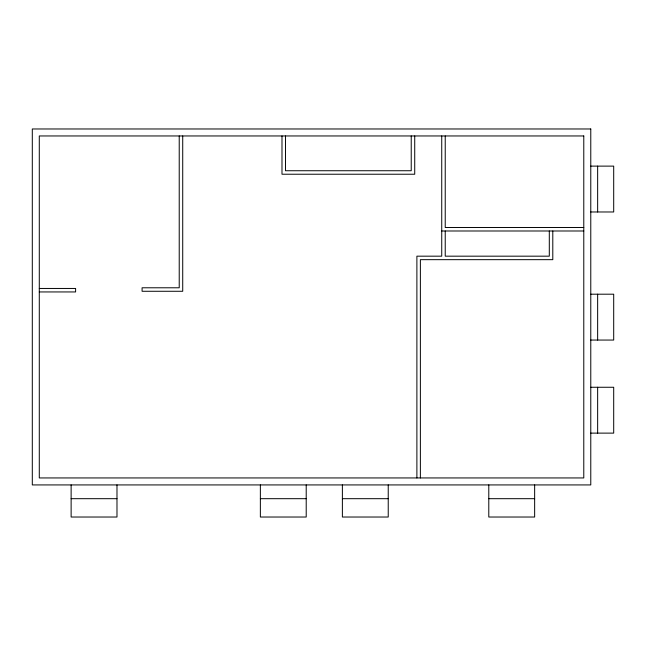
<?xml version="1.0" encoding="UTF-8"?>
<svg xmlns="http://www.w3.org/2000/svg" width="646" height="646" viewBox="0 0 646 646"><rect width="100%" height="100%" fill="white"/><g stroke="black" fill="none" stroke-linecap="round" stroke-linejoin="round"><path stroke-width="0.97" d="M590.775 166.119L613.7 166.119L613.7 211.977L590.775 211.977M583.782 227.497L445.231 227.497L445.231 135.959M441.735 230.993L583.782 230.993M39.285 288.455L75.606 288.455L75.606 291.944L39.285 291.944M590.775 294.196L613.7 294.196L613.7 340.054L590.775 340.054M590.775 387.261L613.7 387.261L613.7 433.119L590.775 433.119M71.125 498.688L116.983 498.688M260.362 498.688L306.212 498.688M342.38 498.688L388.23 498.688M488.788 498.688L534.646 498.688M597.647 166.119L597.647 211.977M597.647 294.196L597.647 340.054M597.647 387.261L597.647 433.119M552.798 230.993L552.798 259.668L420.376 259.668L420.376 477.943M549.302 230.993L549.302 256.171L445.231 256.171L445.231 230.993M534.646 484.928L534.646 517.026L488.788 517.026L488.788 484.928M441.735 135.959L441.735 256.171L416.888 256.171L416.888 477.943M414.724 135.959L414.724 174.226L281.987 174.226L281.987 135.959M411.227 135.959L411.227 170.738L285.484 170.738L285.484 135.959M388.23 484.928L388.23 517.026L342.38 517.026L342.38 484.928M306.212 484.928L306.212 517.026L260.362 517.026L260.362 484.928M182.721 135.959L182.721 291.273L142.088 291.273L142.088 287.785L179.225 287.785L179.225 135.959M116.983 484.928L116.983 517.026L71.125 517.026L71.125 484.928M590.775 128.974L32.3 128.974L32.3 484.928L590.775 484.928L590.775 128.974M583.782 135.959L39.285 135.959L39.285 477.943L583.782 477.943L583.782 135.959"/></g></svg>
